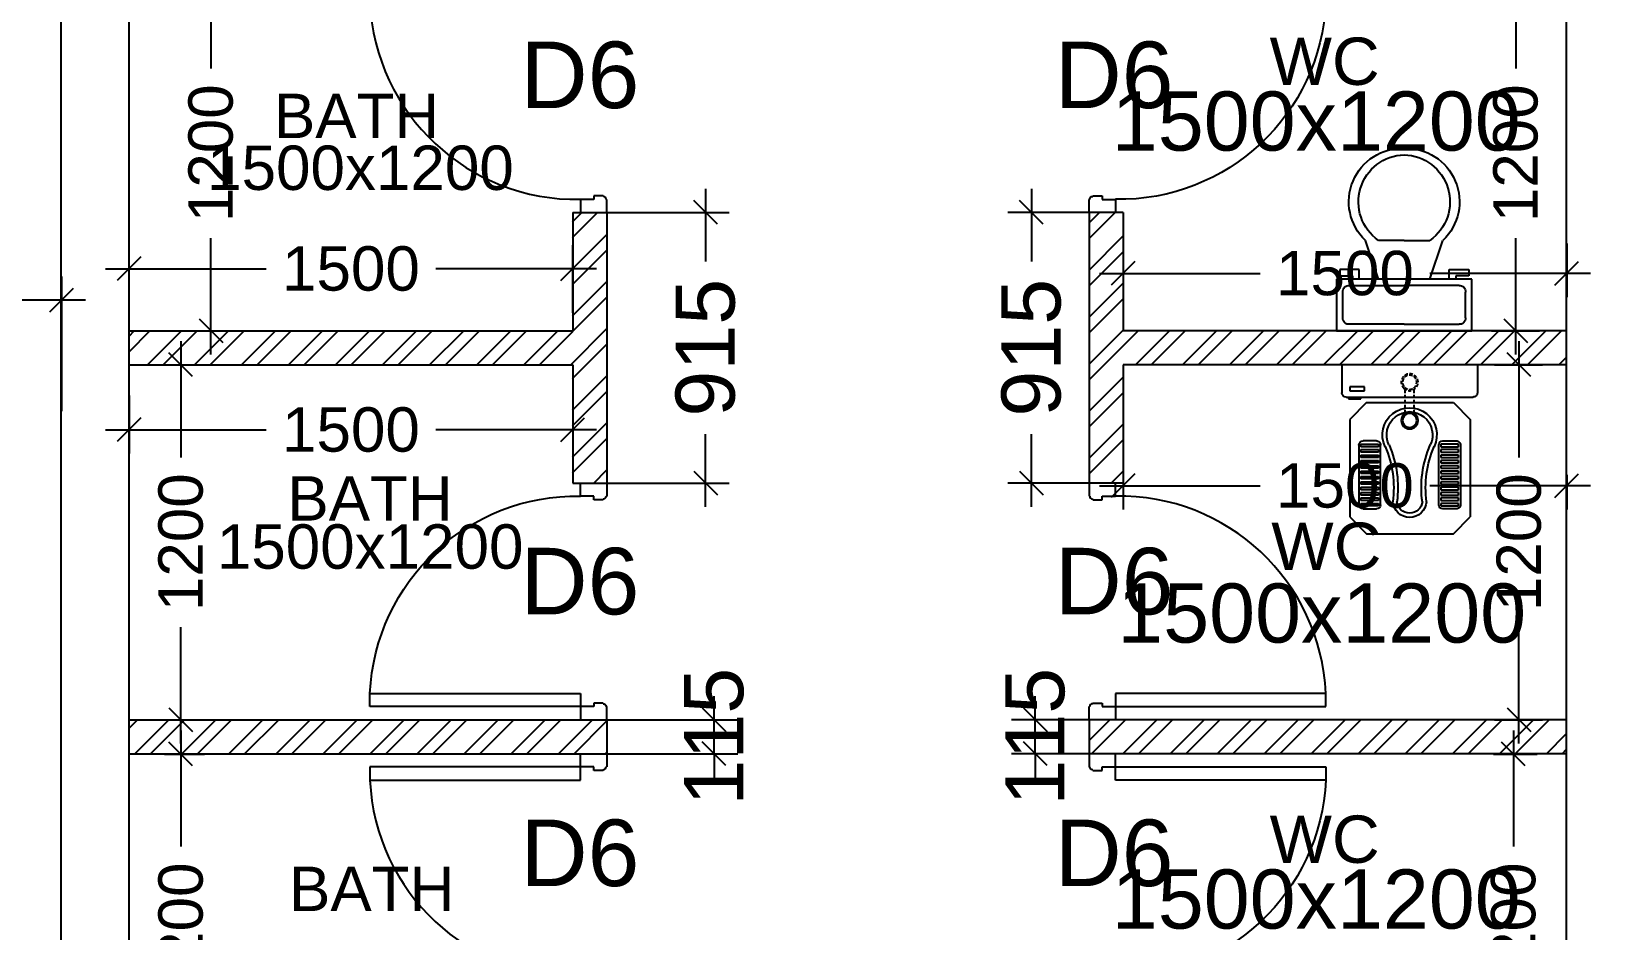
# Model space of a CAD drawing. Extents: x 7620542 to 7843793, y -6476226 to -6093835.
# Drawn here: x 7750969 to 7756275, y -6424186 to -6421146 of the extents above; entities that cross this region are included whole.
import ezdxf
from ezdxf.enums import TextEntityAlignment as Align

# ---------------------------------------------------------------- set-up
doc = ezdxf.new("R2010")
doc.units = 0
doc.header["$LTSCALE"] = 600
doc.header["$MEASUREMENT"] = 0
doc.header["$PDMODE"] = 35
doc.linetypes.add('HIDDEN', pattern=[0.375, 0.25, -0.125])
doc.layers.get('0').update_dxf_attribs({"linetype": 'CONTINUOUS'})
doc.layers.get('Defpoints').update_dxf_attribs({"linetype": 'CONTINUOUS'})
for name, color, linetype in [('DIM-TEXT', 8, 'CONTINUOUS'), ('DOOR', 32, 'CONTINUOUS'), ('joinery', 7, 'CONTINUOUS'), ('Room Dim', 1, 'CONTINUOUS'), ('T Wall', 8, 'CONTINUOUS'), ('TEXT', 6, 'CONTINUOUS'), ('toi-fix', 46, 'CONTINUOUS'), ('Toi. Wall Hat', 3, 'CONTINUOUS'), ('Walls', 7, 'CONTINUOUS'), ('Working Dim', 5, 'CONTINUOUS')]:
    doc.layers.add(name, color=color, linetype=linetype)
doc.styles.add('ari', font='arial.ttf')
doc.styles.add('ARIAL', font='arial.ttf')
doc.styles.add('RT', font='romant.shx')
doc.dimstyles.new('int. dim', dxfattribs={"dimtxt": 450, "dimasz": 80, "dimexe": 80, "dimexo": 0, "dimgap": 70, "dimtad": 0, "dimdec": 0, "dimzin": 12, "dimdsep": 46, "dimtxsty": 'ari', "dimblk": 'OBLIQUE', "dimcen": 2, "dimdle": 80, "dimclrd": 256, "dimclre": 256, "dimclrt": 6, "dimadec": 0, "dimazin": 0, "dimtfac": 1, "dimtdec": 0, "dimtix": 1, "dimtmove": 2, "dimatfit": 3, "dimfxl": 1, "dimtolj": 1, "dimtzin": 0, "dimlwd": -1, "dimlwe": -1, "dimarcsym": 0})
doc.dimstyles.new('TEXT', dxfattribs={"dimscale": 0, "dimtxt": 600, "dimasz": 300, "dimexe": 300, "dimexo": 30, "dimgap": 50, "dimtad": 0, "dimdec": 0, "dimzin": 0, "dimdsep": 46, "dimtxsty": 'RT', "dimblk": 'OBLIQUE', "dimcen": 0.09, "dimdle": 300, "dimclrd": 256, "dimclre": 256, "dimclrt": 170, "dimadec": 0, "dimazin": 0, "dimtfac": 1, "dimtdec": 0, "dimtofl": 0, "dimtmove": 2, "dimatfit": 3, "dimfxl": 1, "dimfrac": 2, "dimtolj": 1, "dimtzin": 0, "dimlwd": -1, "dimlwe": -1, "dimarcsym": 0})

# ---------------------------------------------------------------- blocks, each defined once
blk = doc.blocks.new('1000')
at = {"layer": 'DOOR'}
for p, q in [((0, -100), (0, 0)), ((0, 0), (49.7, 0)), ((49.7, 0), (49.7, -2.2)), ((63.2, -49.5), (49.7, -49.5)), ((49.7, -49.5), (49.7, -100)), ((63.2, -13.5), (61, -13.5)), ((63.2, -13.5), (63.2, -49.5)), ((836.8, -13.5), (836.8, -49.5)), ((836.8, -13.5), (839, -13.5)), ((836.8, -49.5), (850.3, -49.5)), ((850.3, 0), (850.3, -2.2)), ((900, 0), (850.3, 0)), ((850.3, -49.5), (850.3, -100)), ((900, -100), (900, 0)), ((49.7, -100), (0, -100)), ((49.7, -100), (49.7, -900.6)), ((100.2, -100), (49.7, -100)), ((100.2, -900.6), (100.2, -100)), ((850.3, -100), (900, -100)), ((49.7, -900.6), (100.2, -900.6))]:
    blk.add_line(p, q, dxfattribs=at)
for centre, major_axis, start_param, end_param in [((49.7, -13.5), (-7.95, 7.95), 3.926991, 5.497787), ((850.3, -13.5), (7.95, 7.95), 0.785398, 2.356194)]:
    blk.add_ellipse(centre, major_axis=major_axis, ratio=1, start_param=start_param, end_param=end_param, dxfattribs=at)
at = {"layer": 'DOOR', "color": 145}
blk.add_ellipse((64.3, -115.3), major_axis=(-519.7, 589.8), ratio=1, start_param=2.464943, end_param=4.009476, dxfattribs=at)
blk = doc.blocks.new('A$C70ED7303')
at = {"layer": 'toi-fix', "color": 8}
for p, q in [((0, 0), (229, 0)), ((229, 0), (229, -174.4)), ((-229, 0), (0, 0)), ((-229, -174.4), (-229, 0)), ((-207.2, -43.6), (-207.2, -130.8)), ((0, -21.8), (-185.4, -21.8)), ((0, -21.8), (185.4, -21.8)), ((207.2, -43.6), (207.2, -130.8)), ((-185.4, -152.6), (0, -152.6)), ((185.4, -152.6), (0, -152.6)), ((229, -174.4), (-229, -174.4)), ((-218.1, -207.2), (-218.1, -185.4)), ((-218.1, -185.4), (-174.4, -185.4)), ((-152.6, -207.2), (-218.1, -207.2)), ((-174.4, -185.4), (-174.4, -174.4)), ((-152.6, -174.4), (-152.6, -207.2)), ((-87.2, -174.4), (-130.8, -305.3)), ((87.2, -174.4), (130.8, -305.3)), ((152.6, -174.4), (152.6, -207.2)), ((152.6, -207.2), (218.1, -207.2)), ((174.4, -185.4), (174.4, -174.4)), ((218.1, -185.4), (174.4, -185.4)), ((218.1, -207.2), (218.1, -185.4)), ((0, -305.3), (-87.2, -305.3)), ((0, -305.3), (87.2, -305.3))]:
    blk.add_line(p, q, dxfattribs=at)
for centre, major_axis, start_param, end_param in [((-188.1, -40.9), (13.6, -13.6), 2.214297, 4.068888), ((188.1, -40.9), (13.6, -13.6), 0.643501, 2.498091), ((-188.1, -133.6), (-13.6, -13.6), 5.35589, 7.21048), ((188.1, -133.6), (-13.6, -13.6), 0.643501, 2.498091), ((-6.6, -436.2), (-127.6, -127.6), 4.686239, 7.105146), ((4.7, -435.5), (-112.7, -112.7), 4.541602, 7.039318), ((6.6, -436.2), (55.8, -171.6), -0.351019, 2.067888), ((-4.7, -435.5), (-112.7, -112.7), 0.814663, 3.31238)]:
    blk.add_ellipse(centre, major_axis=major_axis, ratio=1, start_param=start_param, end_param=end_param, dxfattribs=at)
blk = doc.blocks.new('A$C37B60793')
at = {"layer": 'toi-fix', "color": 8}
for p, q in [((0, 303.1), (127, 303.1)), ((0, -306.5), (0, 303.1)), ((146, -287.4), (146, 284.1)), ((171.2, 195), (247.4, 271.2)), ((247.4, 271.2), (685.9, 271.2)), ((358.5, 218.7), (358.5, 139.2)), ((369.5, 218.7), (358.5, 218.7)), ((362.3, 226.9), (630.5, 226.9)), ((369.5, 139.2), (369.5, 218.7)), ((382.7, 218.7), (382.7, 139.2)), ((393.7, 218.7), (382.7, 218.7)), ((393.7, 139.2), (393.7, 218.7)), ((406.9, 218.7), (406.9, 139.2)), ((417.9, 218.7), (406.9, 218.7)), ((417.9, 139.2), (417.9, 218.7)), ((431, 218.7), (431, 139.2)), ((442.1, 218.7), (431, 218.7)), ((442.1, 139.2), (442.1, 218.7)), ((455.2, 218.7), (455.2, 139.2)), ((466.3, 218.7), (455.2, 218.7)), ((466.3, 139.2), (466.3, 218.7)), ((479.4, 218.7), (479.4, 139.2)), ((490.5, 218.7), (479.4, 218.7)), ((490.5, 139.2), (490.5, 218.7)), ((503.6, 218.7), (503.6, 139.2)), ((514.6, 218.7), (503.6, 218.7)), ((514.6, 139.2), (514.6, 218.7)), ((527.8, 218.7), (527.8, 139.2)), ((538.8, 218.7), (527.8, 218.7)), ((538.8, 139.2), (538.8, 218.7)), ((552, 218.7), (552, 139.2)), ((563, 218.7), (552, 218.7)), ((563, 139.2), (563, 218.7)), ((576.2, 218.7), (576.2, 139.2)), ((587.2, 218.7), (576.2, 218.7)), ((587.2, 139.2), (587.2, 218.7)), ((600.4, 218.7), (600.4, 139.2)), ((611.4, 218.7), (600.4, 218.7)), ((611.4, 139.2), (611.4, 218.7)), ((624.5, 218.7), (624.5, 139.2)), ((635.6, 218.7), (624.5, 218.7)), ((635.6, 139.2), (635.6, 218.7)), ((762.1, 195), (685.9, 271.2)), ((171.2, -195.4), (171.2, 195)), ((343.3, 148.1), (343.3, 207.9)), ((649.5, 207.9), (649.5, 148.1)), ((762.1, -195.4), (762.1, 195)), ((358.5, 139.2), (369.5, 139.2)), ((630.5, 129.1), (362.3, 129.1)), ((382.7, 139.2), (393.7, 139.2)), ((406.9, 139.2), (417.9, 139.2)), ((431, 139.2), (442.1, 139.2)), ((455.2, 139.2), (466.3, 139.2)), ((479.4, 139.2), (490.5, 139.2)), ((503.6, 139.2), (514.6, 139.2)), ((527.8, 139.2), (538.8, 139.2)), ((552, 139.2), (563, 139.2)), ((576.2, 139.2), (587.2, 139.2)), ((600.4, 139.2), (611.4, 139.2)), ((624.5, 139.2), (635.6, 139.2)), ((630.5, -132.4), (362.3, -132.4)), ((117.8, -205), (100.3, -205)), ((100.3, -205), (100.3, -270.7)), ((117.8, -270.7), (117.8, -205)), ((171.2, -195.4), (247.4, -271.6)), ((343.3, -151.5), (343.3, -211.2)), ((358.5, -222), (358.5, -142.6)), ((358.5, -142.6), (369.5, -142.6)), ((369.5, -142.6), (369.5, -222)), ((382.7, -222), (382.7, -142.6)), ((382.7, -142.6), (393.7, -142.6)), ((393.7, -142.6), (393.7, -222)), ((406.9, -222), (406.9, -142.6)), ((406.9, -142.6), (417.9, -142.6)), ((417.9, -142.6), (417.9, -222)), ((431, -222), (431, -142.6)), ((431, -142.6), (442.1, -142.6)), ((442.1, -142.6), (442.1, -222)), ((455.2, -222), (455.2, -142.6)), ((455.2, -142.6), (466.3, -142.6)), ((466.3, -142.6), (466.3, -222)), ((479.4, -222), (479.4, -142.6)), ((479.4, -142.6), (490.5, -142.6)), ((490.5, -142.6), (490.5, -222)), ((503.6, -222), (503.6, -142.6)), ((503.6, -142.6), (514.6, -142.6)), ((514.6, -142.6), (514.6, -222)), ((527.8, -222), (527.8, -142.6)), ((527.8, -142.6), (538.8, -142.6)), ((538.8, -142.6), (538.8, -222)), ((552, -222), (552, -142.6)), ((552, -142.6), (563, -142.6)), ((563, -142.6), (563, -222)), ((576.2, -222), (576.2, -142.6)), ((576.2, -142.6), (587.2, -142.6)), ((587.2, -142.6), (587.2, -222)), ((600.4, -222), (600.4, -142.6)), ((600.4, -142.6), (611.4, -142.6)), ((611.4, -142.6), (611.4, -222)), ((624.5, -222), (624.5, -142.6)), ((624.5, -142.6), (635.6, -142.6)), ((635.6, -142.6), (635.6, -222)), ((649.5, -211.2), (649.5, -151.5)), ((685.9, -271.6), (762.1, -195.4)), ((100.3, -270.7), (117.8, -270.7)), ((153.7, -221.4), (147.5, -221.4)), ((147.5, -221.4), (147.5, -276.8)), ((147.5, -276.8), (153.7, -276.8)), ((153.7, -276.8), (153.7, -221.4)), ((247.4, -271.6), (685.9, -271.6)), ((369.5, -222), (358.5, -222)), ((362.3, -230.3), (630.5, -230.3)), ((393.7, -222), (382.7, -222)), ((417.9, -222), (406.9, -222)), ((442.1, -222), (431, -222)), ((466.3, -222), (455.2, -222)), ((490.5, -222), (479.4, -222)), ((514.6, -222), (503.6, -222)), ((538.8, -222), (527.8, -222)), ((563, -222), (552, -222)), ((587.2, -222), (576.2, -222)), ((611.4, -222), (600.4, -222)), ((635.6, -222), (624.5, -222)), ((0, -306.5), (127, -306.5))]:
    blk.add_line(p, q, dxfattribs=at)
at = {"layer": 'toi-fix', "color": 8, "linetype": 'HIDDEN', "ltscale": 0.1}
for p, q in [((219.3, 19), (111.7, 19)), ((219.3, -22.3), (111.7, -22.3))]:
    blk.add_line(p, q, dxfattribs=at)
at = {"layer": 'toi-fix', "color": 8, "extrusion": (0, 0, -1)}
for centre, major_axis, start_param, end_param in [((127, 284.1), (-13.5, -13.5), 2.356194, 3.926991), ((362.3, 207.9), (13.5, -13.5), 2.356194, 3.926991), ((630.5, 207.9), (-13.5, -13.5), 2.356194, 3.926991), ((362.3, 148.1), (-13.5, -13.5), -0.785398, 0.785398), ((630.5, 148.1), (-13.5, -13.5), 3.926991, 5.497787), ((316.3, -1.7), (0, -122.2), -0.449608, 3.591264), ((316.3, -1.7), (0, -103.2), -0.449671, 3.591202), ((554, 536.4), (-29.4, -484.3), -0.19615, 0.346746), ((554, 536.4), (-11.6, -466), -0.160496, 0.3824), ((611.1, -1.7), (-54, -54), 2.434309, 5.419673), ((251.3, -1.7), (-26.9, -26.9), 0.785398, 7.068583), ((251.3, -1.7), (-22.5, -22.5), 0.785398, 7.068583), ((611.1, -1.7), (40.6, -40.6), 4.005105, 6.990469), ((554, -539.7), (29.4, -484.3), 2.794864, 3.33776), ((554, -539.7), (11.6, -466), 2.7592, 3.302095), ((362.3, -151.5), (13.5, -13.5), 2.356194, 3.926991), ((630.5, -151.5), (13.5, -13.5), 3.926991, 5.497787), ((362.3, -211.2), (-13.5, -13.5), -0.785398, 0.785398), ((630.5, -211.2), (13.5, -13.5), 5.497787, 7.068583), ((127, -287.4), (13.5, -13.5), 5.497787, 7.068583)]:
    blk.add_ellipse(centre, major_axis=major_axis, ratio=1, start_param=start_param, end_param=end_param, dxfattribs=at)
at = {"layer": 'toi-fix', "color": 8, "linetype": 'HIDDEN', "ltscale": 0.1, "extrusion": (0, 0, -1)}
for major_axis, start_param, end_param in [((26.9, -26.9), 2.356194490188911, 8.639379797368496), ((22.5, -22.5), 2.356194490188169, 8.639379797367756)]:
    blk.add_ellipse((79.7, -1.7), major_axis=major_axis, ratio=1, start_param=start_param, end_param=end_param, dxfattribs=at)
blk = doc.blocks.new('_Oblique')
at = {"color": 0, "linetype": 'ByBlock', "lineweight": -2}
blk.add_line((-0.5, -0.5), (0.5, 0.5), dxfattribs=at)
blk = doc.blocks.new('*D630')
at = {"layer": 'Defpoints', "color": 0, "transparency": 16777216}
for p in [(7751418.5, -6423589.2, -4.8), (7751418.5, -6424788.7, 1), (7751473.9, -6424788.7)]:
    blk.add_point(p, dxfattribs=at)
at = {"layer": 'Working Dim', "transparency": 16777216}
for p, q in [((7751473.9, -6423509.2), (7751473.9, -6423902.3)), ((7751418.5, -6423589.2), (7751553.9, -6423589.2)), ((7751473.9, -6424868.7), (7751473.9, -6424475.6)), ((7751418.5, -6424788.7), (7751553.9, -6424788.7))]:
    blk.add_line(p, q, dxfattribs=at)
at = {"layer": 'Working Dim', "transparency": 16777216, "xscale": 80, "yscale": 80, "zscale": 80}
for p, rotation in [((7751473.9, -6423589.2), 90), ((7751473.9, -6424788.7), 270)]:
    blk.add_blockref('_Oblique', p, dxfattribs=dict(at, rotation=rotation))
at = {"layer": 'Working Dim', "color": 6, "transparency": 16777216, "insert": (7751473.9, -6424188.9), "char_height": 150, "attachment_point": 5, "rotation": 90, "style": 'ari'}
blk.add_mtext('\\A1;1200', dxfattribs=at)
blk = doc.blocks.new('*D632')
at = {"layer": 'Defpoints', "color": 0, "transparency": 16777216}
for p in [(7751395.6, -6422273.2, -4.8), (7751473.9, -6422273.2), (7751395.6, -6423473.2, -4.8)]:
    blk.add_point(p, dxfattribs=at)
at = {"layer": 'Working Dim', "transparency": 16777216}
for p, q in [((7751473.9, -6422193.2), (7751473.9, -6422586.5)), ((7751395.6, -6422273.2), (7751553.9, -6422273.2)), ((7751473.9, -6423553.2), (7751473.9, -6423159.8)), ((7751395.6, -6423473.2), (7751553.9, -6423473.2))]:
    blk.add_line(p, q, dxfattribs=at)
at = {"layer": 'Working Dim', "transparency": 16777216, "xscale": 80, "yscale": 80, "zscale": 80}
for p, rotation in [((7751473.9, -6422273.2), 90), ((7751473.9, -6423473.2), 270)]:
    blk.add_blockref('_Oblique', p, dxfattribs=dict(at, rotation=rotation))
at = {"layer": 'Working Dim', "color": 6, "transparency": 16777216, "insert": (7751473.9, -6422873.2), "char_height": 150, "attachment_point": 5, "rotation": 90, "style": 'ari'}
blk.add_mtext('\\A1;1200', dxfattribs=at)
blk = doc.blocks.new('*D633')
at = {"layer": 'Defpoints', "color": 0, "transparency": 16777216}
for p in [(7751299.1, -6422377.1, -0.9), (7752799.1, -6422374.8, -4.8), (7752799.1, -6422493.1)]:
    blk.add_point(p, dxfattribs=at)
at = {"layer": 'Working Dim', "transparency": 16777216}
for p, q in [((7751299.1, -6422377.1), (7751299.1, -6422573.1)), ((7752799.1, -6422374.8), (7752799.1, -6422573.1)), ((7751219.1, -6422493.1), (7751762.4, -6422493.1)), ((7752879.1, -6422493.1), (7752335.8, -6422493.1))]:
    blk.add_line(p, q, dxfattribs=at)
at = {"layer": 'Working Dim', "transparency": 16777216, "xscale": 80, "yscale": 80, "zscale": 80, "rotation": 180}
blk.add_blockref('_Oblique', (7751299.1, -6422493.1), dxfattribs=at)
at = {"layer": 'Working Dim', "transparency": 16777216, "xscale": 80, "yscale": 80, "zscale": 80}
blk.add_blockref('_Oblique', (7752799.1, -6422493.1), dxfattribs=at)
at = {"layer": 'Working Dim', "color": 6, "transparency": 16777216, "insert": (7752049.1, -6422493.1), "char_height": 150, "attachment_point": 5, "style": 'ari'}
blk.add_mtext('\\A1;1500', dxfattribs=at)
blk = doc.blocks.new('*D634')
at = {"layer": 'Defpoints', "color": 0, "transparency": 16777216}
for p in [(7751460.2, -6420958.2, -4.8), (7751575.4, -6420958.2), (7751460.2, -6422158.2, -4.8)]:
    blk.add_point(p, dxfattribs=at)
at = {"layer": 'Working Dim', "transparency": 16777216}
for p, q in [((7751575.4, -6420878.2), (7751575.4, -6421271.5)), ((7751460.2, -6420958.2), (7751655.4, -6420958.2)), ((7751575.4, -6422238.2), (7751575.4, -6421844.8)), ((7751460.2, -6422158.2), (7751655.4, -6422158.2))]:
    blk.add_line(p, q, dxfattribs=at)
at = {"layer": 'Working Dim', "transparency": 16777216, "xscale": 80, "yscale": 80, "zscale": 80}
for p, rotation in [((7751575.4, -6420958.2), 90), ((7751575.4, -6422158.2), 270)]:
    blk.add_blockref('_Oblique', p, dxfattribs=dict(at, rotation=rotation))
at = {"layer": 'Working Dim', "color": 6, "transparency": 16777216, "insert": (7751575.4, -6421558.2), "char_height": 150, "attachment_point": 5, "rotation": 90, "style": 'ari'}
blk.add_mtext('\\A1;1200', dxfattribs=at)
blk = doc.blocks.new('*D635')
at = {"layer": 'Defpoints', "color": 0, "transparency": 16777216}
for p in [(7752799.1, -6421948.7), (7751299.1, -6422097.2, -0.7), (7752799.1, -6422097.2, -4.8)]:
    blk.add_point(p, dxfattribs=at)
at = {"layer": 'Working Dim', "transparency": 16777216}
for p, q in [((7751299.1, -6422097.2), (7751299.1, -6421868.7)), ((7752799.1, -6422097.2), (7752799.1, -6421868.7)), ((7751219.1, -6421948.7), (7751762.4, -6421948.7)), ((7752879.1, -6421948.7), (7752335.8, -6421948.7))]:
    blk.add_line(p, q, dxfattribs=at)
at = {"layer": 'Working Dim', "transparency": 16777216, "xscale": 80, "yscale": 80, "zscale": 80, "rotation": 180}
blk.add_blockref('_Oblique', (7751299.1, -6421948.7), dxfattribs=at)
at = {"layer": 'Working Dim', "transparency": 16777216, "xscale": 80, "yscale": 80, "zscale": 80}
blk.add_blockref('_Oblique', (7752799.1, -6421948.7), dxfattribs=at)
at = {"layer": 'Working Dim', "color": 6, "transparency": 16777216, "insert": (7752049.1, -6421948.7), "char_height": 150, "attachment_point": 5, "style": 'ari'}
blk.add_mtext('\\A1;1500', dxfattribs=at)
blk = doc.blocks.new('*D640')
at = {"layer": 'Defpoints', "color": 0, "transparency": 16777216}
for p in [(7754660.2, -6421863.4, 5.1), (7756160.2, -6421863.4, 5.1), (7756160.2, -6421964.2)]:
    blk.add_point(p, dxfattribs=at)
at = {"layer": 'Working Dim', "transparency": 16777216}
for p, q in [((7754660.2, -6421863.4), (7754660.2, -6422044.2)), ((7756160.2, -6421863.4), (7756160.2, -6422044.2)), ((7754580.2, -6421964.2), (7755123.5, -6421964.2)), ((7756240.2, -6421964.2), (7755696.8, -6421964.2))]:
    blk.add_line(p, q, dxfattribs=at)
at = {"layer": 'Working Dim', "transparency": 16777216, "xscale": 80, "yscale": 80, "zscale": 80, "rotation": 180}
blk.add_blockref('_Oblique', (7754660.2, -6421964.2), dxfattribs=at)
at = {"layer": 'Working Dim', "transparency": 16777216, "xscale": 80, "yscale": 80, "zscale": 80}
blk.add_blockref('_Oblique', (7756160.2, -6421964.2), dxfattribs=at)
at = {"layer": 'Working Dim', "color": 6, "transparency": 16777216, "insert": (7755410.2, -6421964.2), "char_height": 150, "attachment_point": 5, "style": 'ari'}
blk.add_mtext('\\A1;1500', dxfattribs=at)
blk = doc.blocks.new('*D641')
at = {"layer": 'Defpoints', "color": 0, "transparency": 16777216}
for p in [(7755905.2, -6420958.2, 5.1), (7755987.5, -6420958.2), (7755905.2, -6422158.2, 5.1)]:
    blk.add_point(p, dxfattribs=at)
at = {"layer": 'Working Dim', "transparency": 16777216}
for p, q in [((7755987.5, -6420878.2), (7755987.5, -6421271.5)), ((7755905.2, -6420958.2), (7756067.5, -6420958.2)), ((7755987.5, -6422238.2), (7755987.5, -6421844.8)), ((7755905.2, -6422158.2), (7756067.5, -6422158.2))]:
    blk.add_line(p, q, dxfattribs=at)
at = {"layer": 'Working Dim', "transparency": 16777216, "xscale": 80, "yscale": 80, "zscale": 80}
for p, rotation in [((7755987.5, -6420958.2), 90), ((7755987.5, -6422158.2), 270)]:
    blk.add_blockref('_Oblique', p, dxfattribs=dict(at, rotation=rotation))
at = {"layer": 'Working Dim', "color": 6, "transparency": 16777216, "insert": (7755987.5, -6421558.2), "char_height": 150, "attachment_point": 5, "rotation": 90, "style": 'ari'}
blk.add_mtext('\\A1;1200', dxfattribs=at)
blk = doc.blocks.new('*D642')
at = {"layer": 'Defpoints', "color": 0, "transparency": 16777216}
for p in [(7754660.2, -6422644.8, 5.1), (7756160.2, -6422644.8, 5.1), (7756160.2, -6422682.2)]:
    blk.add_point(p, dxfattribs=at)
at = {"layer": 'Working Dim', "transparency": 16777216}
for p, q in [((7754580.2, -6422682.2), (7755123.5, -6422682.2)), ((7754660.2, -6422644.8), (7754660.2, -6422762.2)), ((7756240.2, -6422682.2), (7755696.8, -6422682.2)), ((7756160.2, -6422644.8), (7756160.2, -6422762.2))]:
    blk.add_line(p, q, dxfattribs=at)
at = {"layer": 'Working Dim', "transparency": 16777216, "xscale": 80, "yscale": 80, "zscale": 80, "rotation": 180}
blk.add_blockref('_Oblique', (7754660.2, -6422682.2), dxfattribs=at)
at = {"layer": 'Working Dim', "transparency": 16777216, "xscale": 80, "yscale": 80, "zscale": 80}
blk.add_blockref('_Oblique', (7756160.2, -6422682.2), dxfattribs=at)
at = {"layer": 'Working Dim', "color": 6, "transparency": 16777216, "insert": (7755410.2, -6422682.2), "char_height": 150, "attachment_point": 5, "style": 'ari'}
blk.add_mtext('\\A1;1500', dxfattribs=at)
blk = doc.blocks.new('*D643')
at = {"layer": 'Defpoints', "color": 0, "transparency": 16777216}
for p in [(7755916.4, -6422273.2, 5.1), (7755916.4, -6423473.2, 5.1), (7755998.7, -6423473.2)]:
    blk.add_point(p, dxfattribs=at)
at = {"layer": 'Working Dim', "transparency": 16777216}
for p, q in [((7755998.7, -6422193.2), (7755998.7, -6422586.5)), ((7755916.4, -6422273.2), (7756078.7, -6422273.2)), ((7755998.7, -6423553.2), (7755998.7, -6423159.8)), ((7755916.4, -6423473.2), (7756078.7, -6423473.2))]:
    blk.add_line(p, q, dxfattribs=at)
at = {"layer": 'Working Dim', "transparency": 16777216, "xscale": 80, "yscale": 80, "zscale": 80}
for p, rotation in [((7755998.7, -6422273.2), 90), ((7755998.7, -6423473.2), 270)]:
    blk.add_blockref('_Oblique', p, dxfattribs=dict(at, rotation=rotation))
at = {"layer": 'Working Dim', "color": 6, "transparency": 16777216, "insert": (7755998.7, -6422873.2), "char_height": 150, "attachment_point": 5, "rotation": 90, "style": 'ari'}
blk.add_mtext('\\A1;1200', dxfattribs=at)
blk = doc.blocks.new('*D645')
at = {"layer": 'Defpoints', "color": 0, "transparency": 16777216}
for p in [(7755912.6, -6423589.2, 5.1), (7755979.9, -6423589.2), (7755912.6, -6424788.7, 11)]:
    blk.add_point(p, dxfattribs=at)
at = {"layer": 'Working Dim', "transparency": 16777216}
for p, q in [((7755979.9, -6423509.2), (7755979.9, -6423902.3)), ((7755912.6, -6423589.2), (7756059.9, -6423589.2)), ((7755979.9, -6424868.7), (7755979.9, -6424475.6)), ((7755912.6, -6424788.7), (7756059.9, -6424788.7))]:
    blk.add_line(p, q, dxfattribs=at)
at = {"layer": 'Working Dim', "transparency": 16777216, "xscale": 80, "yscale": 80, "zscale": 80}
for p, rotation in [((7755979.9, -6423589.2), 90), ((7755979.9, -6424788.7), 270)]:
    blk.add_blockref('_Oblique', p, dxfattribs=dict(at, rotation=rotation))
at = {"layer": 'Working Dim', "color": 6, "transparency": 16777216, "insert": (7755979.9, -6424188.9), "char_height": 150, "attachment_point": 5, "rotation": 90, "style": 'ari'}
blk.add_mtext('\\A1;1200', dxfattribs=at)
blk = doc.blocks.new('*D1241')
at = {"layer": 'Defpoints', "color": 0, "transparency": 16777216}
for p in [(7752914.1, -6423473.2), (7753277.2, -6423473.2), (7752914.1, -6423588.2)]:
    blk.add_point(p, dxfattribs=at)
at = {"layer": 'Working Dim', "transparency": 16777216}
for p, q in [((7753277.2, -6423473.2), (7753277.2, -6423393.2)), ((7752914.1, -6423473.2), (7753357.2, -6423473.2)), ((7753277.2, -6423588.2), (7753277.2, -6423473.2)), ((7752914.1, -6423588.2), (7753357.2, -6423588.2)), ((7753277.2, -6423588.2), (7753277.2, -6423668.2))]:
    blk.add_line(p, q, dxfattribs=at)
at = {"layer": 'Working Dim', "transparency": 16777216, "xscale": 80, "yscale": 80, "zscale": 80}
for p, rotation in [((7753277.2, -6423473.2), 270), ((7753277.2, -6423588.2), 90)]:
    blk.add_blockref('_Oblique', p, dxfattribs=dict(at, rotation=rotation))
at = {"layer": 'Working Dim', "color": 6, "transparency": 16777216, "insert": (7753277.2, -6423530.7), "char_height": 200, "attachment_point": 5, "rotation": 90, "style": 'ari'}
blk.add_mtext('\\A1;115', dxfattribs=at)
blk = doc.blocks.new('*D1242')
at = {"layer": 'Defpoints', "color": 0, "transparency": 16777216}
for p in [(7752914.1, -6421758.2), (7753248.1, -6421758.2), (7752914.1, -6422673.2)]:
    blk.add_point(p, dxfattribs=at)
at = {"layer": 'Working Dim', "transparency": 16777216}
for p, q in [((7753248.1, -6421678.2), (7753248.1, -6421924)), ((7752914.1, -6421758.2), (7753328.1, -6421758.2)), ((7753248.1, -6422753.2), (7753248.1, -6422507.4)), ((7752914.1, -6422673.2), (7753328.1, -6422673.2))]:
    blk.add_line(p, q, dxfattribs=at)
at = {"layer": 'Working Dim', "transparency": 16777216, "xscale": 80, "yscale": 80, "zscale": 80}
for p, rotation in [((7753248.1, -6421758.2), 90), ((7753248.1, -6422673.2), 270)]:
    blk.add_blockref('_Oblique', p, dxfattribs=dict(at, rotation=rotation))
at = {"layer": 'Working Dim', "color": 6, "transparency": 16777216, "insert": (7753248.1, -6422215.7), "char_height": 200, "attachment_point": 5, "rotation": 90, "style": 'ari'}
blk.add_mtext('\\A1;915', dxfattribs=at)
blk = doc.blocks.new('*D1246')
at = {"layer": 'Defpoints', "color": 0, "transparency": 16777216}
for p in [(7754362.8, -6423473.2), (7754545.2, -6423473.2), (7754545.2, -6423588.2)]:
    blk.add_point(p, dxfattribs=at)
at = {"layer": 'Working Dim', "transparency": 16777216}
for p, q in [((7754362.8, -6423473.2), (7754362.8, -6423393.2)), ((7754545.2, -6423473.2), (7754282.8, -6423473.2)), ((7754362.8, -6423588.2), (7754362.8, -6423473.2)), ((7754545.2, -6423588.2), (7754282.8, -6423588.2)), ((7754362.8, -6423588.2), (7754362.8, -6423668.2))]:
    blk.add_line(p, q, dxfattribs=at)
at = {"layer": 'Working Dim', "transparency": 16777216, "xscale": 80, "yscale": 80, "zscale": 80}
for p, rotation in [((7754362.8, -6423473.2), 270), ((7754362.8, -6423588.2), 90)]:
    blk.add_blockref('_Oblique', p, dxfattribs=dict(at, rotation=rotation))
at = {"layer": 'Working Dim', "color": 6, "transparency": 16777216, "insert": (7754362.8, -6423530.7), "char_height": 200, "attachment_point": 5, "rotation": 90, "style": 'ari'}
blk.add_mtext('\\A1;115', dxfattribs=at)
blk = doc.blocks.new('*D1247')
at = {"layer": 'Defpoints', "color": 0, "transparency": 16777216}
for p in [(7754349.9, -6421758.2), (7754545.2, -6421758.2), (7754545.2, -6422673.2)]:
    blk.add_point(p, dxfattribs=at)
at = {"layer": 'Working Dim', "transparency": 16777216}
for p, q in [((7754349.9, -6421678.2), (7754349.9, -6421924)), ((7754545.2, -6421758.2), (7754269.9, -6421758.2)), ((7754349.9, -6422753.2), (7754349.9, -6422507.4)), ((7754545.2, -6422673.2), (7754269.9, -6422673.2))]:
    blk.add_line(p, q, dxfattribs=at)
at = {"layer": 'Working Dim', "transparency": 16777216, "xscale": 80, "yscale": 80, "zscale": 80}
for p, rotation in [((7754349.9, -6421758.2), 90), ((7754349.9, -6422673.2), 270)]:
    blk.add_blockref('_Oblique', p, dxfattribs=dict(at, rotation=rotation))
at = {"layer": 'Working Dim', "color": 6, "transparency": 16777216, "insert": (7754349.9, -6422215.7), "char_height": 200, "attachment_point": 5, "rotation": 90, "style": 'ari'}
blk.add_mtext('\\A1;915', dxfattribs=at)
blk = doc.blocks.new('*D2108')
at = {"layer": 'Defpoints', "color": 0, "linetype": 'Continuous', "transparency": 16777216}
for p in [(7720379.1, -6417001.4), (7720379.1, -6419313.6, -0.3), (7761439.2, -6419393.5, -21.6)]:
    blk.add_point(p, dxfattribs=at)
at = {"layer": 'DIM-TEXT', "transparency": 16777216}
for p, q in [((7720379.1, -6419313.6), (7720379.1, -6416701.4)), ((7761439.2, -6419393.5), (7761439.2, -6416701.4)), ((7720079.1, -6417001.4), (7730596.4, -6417001.4)), ((7761739.2, -6417001.4), (7751221.8, -6417001.4))]:
    blk.add_line(p, q, dxfattribs=at)
at = {"layer": 'DIM-TEXT', "linetype": 'Continuous', "transparency": 16777216, "xscale": 300, "yscale": 300, "zscale": 300, "rotation": 180}
blk.add_blockref('_Oblique', (7720379.1, -6417001.4), dxfattribs=at)
at = {"layer": 'DIM-TEXT', "linetype": 'Continuous', "transparency": 16777216, "xscale": 300, "yscale": 300, "zscale": 300}
blk.add_blockref('_Oblique', (7761439.2, -6417001.4), dxfattribs=at)
at = {"layer": 'DIM-TEXT', "color": 170, "linetype": 'Continuous', "transparency": 16777216, "insert": (7740909.1, -6417001.4), "char_height": 750, "attachment_point": 5, "style": 'ari'}
blk.add_mtext('\\A1;{\\H1.067x;GENERAL MEDICINE (MALE - 30 Beds )}', dxfattribs=at)
blk = doc.blocks.new('*D2285')
at = {"layer": 'Defpoints', "color": 0, "transparency": 16777216}
for p in [(7751071.1, -6422054.5), (7745421.6, -6422429.7, 6.2), (7751071.1, -6422429.7, 9.3)]:
    blk.add_point(p, dxfattribs=at)
at = {"layer": 'Working Dim', "transparency": 16777216}
for p, q in [((7745421.6, -6422429.7), (7745421.6, -6421974.5)), ((7751071.1, -6422429.7), (7751071.1, -6421974.5)), ((7745341.6, -6422054.5), (7747878.1, -6422054.5)), ((7751151.1, -6422054.5), (7748614.7, -6422054.5))]:
    blk.add_line(p, q, dxfattribs=at)
at = {"layer": 'Working Dim', "transparency": 16777216, "xscale": 80, "yscale": 80, "zscale": 80, "rotation": 180}
blk.add_blockref('_Oblique', (7745421.6, -6422054.5), dxfattribs=at)
at = {"layer": 'Working Dim', "transparency": 16777216, "xscale": 80, "yscale": 80, "zscale": 80}
blk.add_blockref('_Oblique', (7751071.1, -6422054.5), dxfattribs=at)
at = {"layer": 'Working Dim', "color": 6, "transparency": 16777216, "insert": (7748246.4, -6422054.5), "char_height": 200, "attachment_point": 5, "style": 'ari'}
blk.add_mtext('\\A1;5650', dxfattribs=at)

msp = doc.modelspace()

# ---------------------------------------------------------------- hatches: boundary and pattern name
at = {"layer": 'Toi. Wall Hat'}
h = msp.add_hatch(dxfattribs=at)
h.set_pattern_fill('ANSI32', color=10, scale=300, style=0)
h.set_pattern_definition([(45, (832124.71, -81878.24), (-79.5495129, 79.5495129), []), (45, (832177.74, -81878.24), (-79.5495129, 79.5495129), [])])
h.paths.add_polyline_path([(7754659.819, -6419643.727), (7754544.819, -6419643.727), (7754544.819, -6420043.231), (7754659.819, -6420043.231)])
h.paths.add_polyline_path([(7752913.701, -6419643.727), (7752798.701, -6419643.727), (7752798.701, -6420043.231), (7752913.701, -6420043.231)])
h.paths.add_polyline_path([(7752913.701, -6420843.231), (7751298.734, -6420843.231), (7751298.737, -6420958.231), (7752913.701, -6420958.231)])
h.paths.add_polyline_path([(7756159.819, -6420843.231), (7754544.819, -6420843.231), (7754544.819, -6420958.231), (7756159.819, -6420958.231)])
h.paths.add_polyline_path([(7754659.819, -6422273.231), (7756159.819, -6422273.231), (7756159.819, -6422158.231), (7754659.819, -6422158.231), (7754659.819, -6421758.231), (7754544.819, -6421758.231), (7754544.819, -6422673.231), (7754659.819, -6422673.231)])
h.paths.add_polyline_path([(7752913.701, -6421758.231), (7752798.701, -6421758.231), (7752798.701, -6422158.231), (7751298.769, -6422158.231), (7751298.772, -6422273.231), (7752798.701, -6422273.231), (7752798.701, -6422673.231), (7752913.701, -6422673.231)])
h.paths.add_polyline_path([(7752913.701, -6423473.231), (7751298.805, -6423473.231), (7751298.808, -6423588.231), (7752913.701, -6423588.231)])
h.paths.add_polyline_path([(7752913.701, -6424388.231), (7752798.701, -6424388.231), (7752798.701, -6424788.761), (7752913.701, -6424788.761)])
h.paths.add_polyline_path([(7754659.819, -6424388.231), (7754544.819, -6424388.231), (7754544.819, -6424788.761), (7754659.819, -6424788.761)])
h.paths.add_polyline_path([(7756159.819, -6423473.231), (7754544.819, -6423473.231), (7754544.819, -6423588.231), (7756159.819, -6423588.231)])

# ---------------------------------------------------------------- linework, layer by layer
at = {"layer": 'T Wall', "color": 6, "linetype": 'Continuous'}
for p, q in [((7752799.057, -6421758.166, -14.83), (7752799.057, -6422158.166, -14.83)), ((7752799.057, -6421758.166, -14.83), (7752914.057, -6421758.166, -14.83)), ((7752914.057, -6421758.166, -14.83), (7752914.057, -6422673.166, -14.83)), ((7754545.175, -6421758.166, -14.83), (7754545.175, -6422673.166, -14.83)), ((7754660.175, -6421758.166, -14.83), (7754545.175, -6421758.166, -14.83)), ((7754660.175, -6421758.166, -14.83), (7754660.175, -6422158.166, -14.83)), ((7751299.057, -6422158.166, -14.83), (7752799.057, -6422158.166, -14.83)), ((7756160.175, -6422158.166, -14.83), (7754660.175, -6422158.166, -14.83)), ((7751299.057, -6422273.166, -14.83), (7752799.057, -6422273.166, -14.83)), ((7752799.057, -6422273.166, -14.83), (7752799.057, -6422673.166, -14.83)), ((7754660.175, -6422273.166, -14.83), (7754660.175, -6422673.166, -14.83)), ((7756160.175, -6422273.166, -14.83), (7754660.175, -6422273.166, -14.83)), ((7752799.057, -6422673.166, -14.83), (7752914.057, -6422673.166, -14.83)), ((7754660.175, -6422673.166, -14.83), (7754545.175, -6422673.166, -14.83)), ((7751299.057, -6423473.166, -14.83), (7752914.057, -6423473.166, -14.83)), ((7752914.057, -6423473.166, -14.83), (7752914.057, -6423588.166, -14.83)), ((7754545.175, -6423473.166, -14.83), (7754545.175, -6423588.166, -14.83)), ((7756160.175, -6423473.166, -14.83), (7754545.175, -6423473.166, -14.83)), ((7751299.057, -6423588.166, -14.83), (7752914.057, -6423588.166, -14.83)), ((7756160.175, -6423588.166, -14.83), (7754545.175, -6423588.166, -14.83))]:
    msp.add_line(p, q, dxfattribs=at)
at = {"layer": 'Walls', "linetype": 'Continuous'}
for p, q in [((7751068.974, -6426208.887, -14.83), (7751068.879, -6419643.808, -14.83)), ((7751298.974, -6426208.84, -14.83), (7751298.879, -6419643.808, -14.83)), ((7756159.087, -6426358.688, -14.83), (7756159.087, -6419643.586, -14.83))]:
    msp.add_line(p, q, dxfattribs=at)

# ---------------------------------------------------------------- block references
at = {"layer": 'DOOR', "linetype": 'Continuous'}
for p, xscale, yscale, zscale, rotation in [((7752913.948, -6420958.166, -14.83), 0.8888888880610685, 0.8888888880610685, 0.8888888880610685, 270.0000127265634), ((7754545.283, -6420958.166, -14.83), -0.8888888880610689, 0.8888888880610466, 0.8888888880610679, 89.99998715337463), ((7752914.057, -6423473.166, -14.83), -0.8888888880610689, 0.8888888880610466, 0.8888888880610679, 269.9999871533747), ((7754545.175, -6423473.166, -14.83), 0.8888888880610689, 0.8888888880610689, 0.8888888880610689, 90.00001284662535), ((7752913.948, -6423588.166, -14.83), 0.8888888880610685, 0.8888888880610685, 0.8888888880610685, 270.0000127265634), ((7754545.283, -6423588.166, -14.83), -0.8888888880610689, 0.8888888880610466, 0.8888888880610679, 89.99998715337463)]:
    msp.add_blockref('1000', p, dxfattribs=dict(at, xscale=xscale, yscale=yscale, zscale=zscale, rotation=rotation))
at = {"layer": 'toi-fix', "linetype": 'Continuous', "xscale": -1, "rotation": 180}
msp.add_blockref('A$C70ED7303', (7755610.476, -6422158.166, -14.83), dxfattribs=at)
at = {"layer": 'toi-fix', "color": 7, "xscale": 0.7511875331401825, "yscale": 0.7511875331401825, "zscale": 0.7511875331401825, "rotation": 270}
msp.add_blockref('A$C37B60793', (7755630.21, -6422272.635, -14.83), dxfattribs=at)

# ---------------------------------------------------------------- texts
at = {"layer": 'joinery', "style": 'ari'}
for p in [(7752823.414, -6421405.638, -14.83), (7754629.269, -6421405.638, -14.83), (7752823.414, -6423117.085, -14.83), (7754629.269, -6423117.085, -14.83), (7752823.414, -6424035.638, -14.83), (7754629.269, -6424035.638, -14.83)]:
    msp.add_text('D6', height=225, dxfattribs=at).set_placement(p, align=Align.CENTER)
at = {"layer": 'Room Dim', "style": 'ARIAL'}
for height, p in [(200, (7755313.204, -6421549.349, -14.83)), (150, (7752081.259, -6421682.216, -14.83)), (150, (7752114.031, -6422962.647, -14.83)), (200, (7755331.555, -6423212.505, -14.83)), (200, (7755313.204, -6424179.349, -14.83))]:
    msp.add_text('1500x1200', height=height, dxfattribs=at).set_placement(p, align=Align.CENTER)
at = {"layer": 'TEXT', "color": 7, "style": 'ARIAL'}
for s, height, p in [('WC', 160, (7755341.532, -6421327.064, -14.83)), ('BATH', 150, (7752068.211, -6421506.807, -14.83)), ('BATH', 150, (7752113.6, -6422799.909, -14.83)), ('WC', 160, (7755347.265, -6422966.78, -14.83)), ('WC', 160, (7755341.532, -6423957.064, -14.83)), ('BATH', 150, (7752119.333, -6424119.992, -14.83))]:
    msp.add_text(s, height=height, dxfattribs=at).set_placement(p, align=Align.CENTER)

# ---------------------------------------------------------------- dimensions: what is measured, and where the dimension line sits
at = {"layer": 'DIM-TEXT', "linetype": 'Continuous'}
dim = msp.add_linear_dim(base=(7720379.051, -6417001.407, 3.722), p1=(7761439.189, -6419393.479, -17.899), p2=(7720379.051, -6419313.592, 3.374), angle=180, text='{\\H1.067x;GENERAL MEDICINE (MALE - 30 Beds )}', dimstyle='TEXT', override={"dimscale": 1, "dimtxt": 750, "dimexo": 0, "dimtxsty": 'ari'}, dxfattribs=at)
dim.commit()
dim.dimension.update_dxf_attribs({"geometry": '*D2108', "text_midpoint": (7740909.12, -6417001.407, 3.722)})
at = {"layer": 'Working Dim'}
for base, p1, p2, override, picture, middle in [((7751575.371, -6420958.166, -8.468), (7751460.169, -6422158.166, -13.26), (7751460.169, -6420958.166, -13.26), {"dimtxt": 150}, '*D634', (7751575.371, -6421558.166, -8.468)), ((7755987.494, -6420958.166, -8.468), (7755905.221, -6422158.166, -3.337), (7755905.221, -6420958.166, -3.337), {"dimtxt": 150}, '*D641', (7755987.494, -6421558.166, -8.468)), ((7753248.07, -6421758.166, -14.83), (7752914.057, -6422673.166, -14.83), (7752914.057, -6421758.166, -14.83), {"dimtxt": 200, "dimarcsym": 1}, '*D1242', (7753248.07, -6422215.666, -14.83)), ((7754349.852, -6421758.166, -14.83), (7754545.175, -6422673.166, -14.83), (7754545.175, -6421758.166, -14.83), {"dimtxt": 200, "dimarcsym": 1}, '*D1247', (7754349.852, -6422215.666, -14.83)), ((7751473.878, -6422273.166, -8.468), (7751395.615, -6423473.166, -13.26), (7751395.615, -6422273.166, -13.26), {"dimtxt": 150}, '*D632', (7751473.878, -6422873.166, -8.468)), ((7755998.718, -6423473.166, -8.468), (7755916.369, -6422273.166, -3.337), (7755916.369, -6423473.166, -3.337), {"dimtxt": 150}, '*D643', (7755998.718, -6422873.166, -8.468)), ((7753277.164, -6423473.166, -14.83), (7752914.057, -6423588.166, -14.83), (7752914.057, -6423473.166, -14.83), {"dimtxt": 200, "dimarcsym": 1}, '*D1241', (7753277.164, -6423530.666, -14.83)), ((7754362.841, -6423473.166, -14.83), (7754545.175, -6423588.166, -14.83), (7754545.176, -6423473.166, -14.83), {"dimtxt": 200, "dimarcsym": 1}, '*D1246', (7754362.841, -6423530.666, -14.83)), ((7751473.878, -6424788.697, -14.83), (7751418.452, -6423589.166, -19.622), (7751418.452, -6424788.697, -13.799), {"dimtxt": 150}, '*D630', (7751473.878, -6424188.932, -14.83)), ((7755979.933, -6423589.166, -8.468), (7755912.612, -6424788.697, 2.485), (7755912.612, -6423589.166, -3.337), {"dimtxt": 150}, '*D645', (7755979.933, -6424188.932, -8.468))]:
    dim = msp.add_linear_dim(base=base, p1=p1, p2=p2, angle=90, dimstyle='int. dim', override=override, dxfattribs=at)
    dim.commit()
    dim.dimension.update_dxf_attribs({"geometry": picture, "text_midpoint": middle})
for base, p1, p2, override, picture, middle in [((7752799.057, -6421948.702, -8.468), (7751299.123, -6422097.17, -9.182), (7752799.057, -6422097.17, -13.26), {"dimtxt": 150}, '*D635', (7752049.09, -6421948.702, -8.468)), ((7756160.175, -6421964.211, -8.468), (7754660.175, -6421863.362, -3.337), (7756160.175, -6421863.362, -3.337), {"dimtxt": 150}, '*D640', (7755410.175, -6421964.211, -8.468)), ((7751071.1483, -6422054.47, -22.81), (7745421.6475, -6422429.6996, -16.6478), (7751071.1483, -6422429.693, -13.5331), {"dimtxt": 200}, '*D2285', (7748246.3979, -6422054.47, -22.81)), ((7752799.057, -6422493.116, -8.468), (7751299.131, -6422377.084, -9.381), (7752799.057, -6422374.764, -13.26), {"dimtxt": 150}, '*D633', (7752049.094, -6422493.116, -8.468)), ((7756160.175, -6422682.168, -8.468), (7754660.175, -6422644.816, -3.337), (7756160.175, -6422644.816, -3.337), {"dimtxt": 150}, '*D642', (7755410.175, -6422682.168, -8.468))]:
    dim = msp.add_linear_dim(base=base, p1=p1, p2=p2, dimstyle='int. dim', override=override, dxfattribs=at)
    dim.commit()
    dim.dimension.update_dxf_attribs({"geometry": picture, "text_midpoint": middle})

doc.saveas('drawing.dxf')
